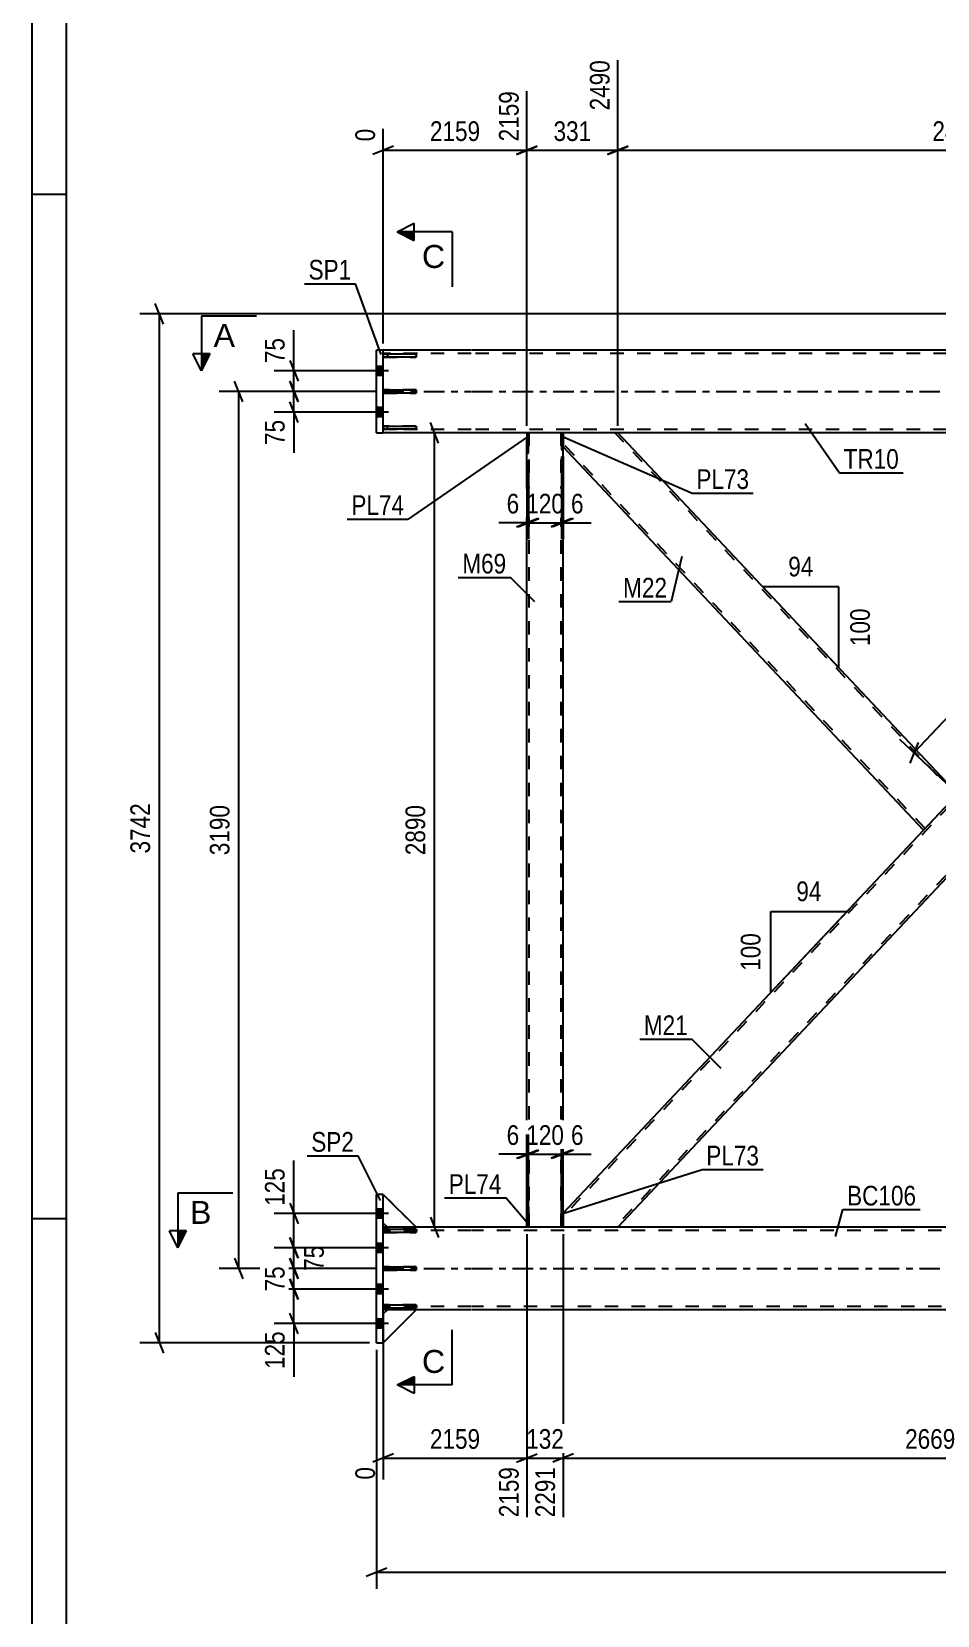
# Model space of a CAD drawing. Header units: millimetres. Extents: x -51 to 790, y -418 to 176.
# Drawn here: x -51.1 to 80.6, y -178 to 52.4 of the extents above; entities that cross this region are included whole.
import ezdxf

# ---------------------------------------------------------------- set-up
doc = ezdxf.new("R2010")
doc.units = ezdxf.units.MM
doc.linetypes.add('DXK_LINE_DOT2', pattern=[3.9198, 1.9599, -1.9599])
doc.linetypes.add('DXK_LINE_DOT3', pattern=[5.9187, 2.979, -0.9799, 0.9799, -0.9799])
doc.styles.add('Arial', font='ARIAL.TTF', dxfattribs={"height": 0.2})
doc.styles.add('Arial Narrow', font='ARIALN.TTF', dxfattribs={"height": 0.2})

# ---------------------------------------------------------------- blocks, each defined once
blk = doc.blocks.new('Unknown-389637219-15102')
at = {"color": 5, "linetype": 'Continuous'}
for p, q in [((-51.14, 175.66), (-51.14, -418.34)), ((-46.14, 170.66), (-46.14, -413.34)), ((-46.14, 28.66), (-51.14, 28.66)), ((-46.14, -120.34), (-51.14, -120.34))]:
    blk.add_line(p, q, dxfattribs=at)
blk = doc.blocks.new('Part-389637219-1456 - 1176')
at = {"color": 2, "linetype": 'Continuous'}
for p, q in [((21.14, -118.62), (20.9, -118.62)), ((20.9, -118.62), (20.9, -121.6)), ((21.14, -118.62), (21.14, -121.6)), ((21.14, -121.6), (20.9, -121.6))]:
    blk.add_line(p, q, dxfattribs=at)
blk = doc.blocks.new('Part-389637219-1452 - 1176')
at = {"color": 7, "linetype": 'DXK_LINE_DOT2'}
for p, q in [((4.8, 5.5), (0, 5.5)), ((0, 5.5), (0, 5.02)), ((0, 5.02), (4.8, 5.02)), ((0.6, 5.5), (0.6, 5.02)), ((4.8, 5.02), (4.8, 5.5))]:
    blk.add_line(p, q, dxfattribs=at)
blk = doc.blocks.new('Part-389637219-1453 - 1176')
at = {"color": 7, "linetype": 'DXK_LINE_DOT2'}
for p, q in [((4.8, -5.02), (0, -5.02)), ((0, -5.02), (0, -5.5)), ((0, -5.5), (4.8, -5.5)), ((0.6, -5.5), (0.6, -5.02)), ((4.8, -5.5), (4.8, -5.02))]:
    blk.add_line(p, q, dxfattribs=at)
blk = doc.blocks.new('Part-389637219-1454 - 1176')
at = {"color": 2, "linetype": 'Continuous'}
for p, q in [((26.18, -119.14), (25.94, -119.14)), ((25.94, -119.14), (25.94, -121.6)), ((26.18, -119.14), (26.18, -121.6)), ((26.18, -121.6), (25.94, -121.6))]:
    blk.add_line(p, q, dxfattribs=at)
blk = doc.blocks.new('Part-389637219-1455 - 1176')
at = {"color": 7, "linetype": 'DXK_LINE_DOT2'}
for p, q in [((25.94, -121.6), (25.94, -119.14)), ((26.18, -119.14), (25.94, -119.14)), ((26.18, -121.6), (26.18, -119.14)), ((26.18, -121.6), (25.94, -121.6))]:
    blk.add_line(p, q, dxfattribs=at)
blk = doc.blocks.new('Part-389637219-1458 - 1176')
at = {"color": 2, "linetype": 'Continuous'}
for p, q in [((26.18, -6), (25.94, -6)), ((25.94, -6), (25.94, -8.46)), ((26.18, -8.46), (26.18, -6)), ((25.94, -8.46), (26.18, -8.46))]:
    blk.add_line(p, q, dxfattribs=at)
blk = doc.blocks.new('Part-389637219-1397 - 1176')
at = {"color": 2, "linetype": 'Continuous'}
for p, q in [((34.1, -6), (26.18, -6)), ((83.54, -58.55), (34.12, -6)), ((78.6, -63.8), (26.18, -8.06)), ((83.1, -59.01), (78.6, -63.8)), ((83.41, -58.68), (83.1, -59.01)), ((83.54, -58.55), (83.41, -58.68))]:
    blk.add_line(p, q, dxfattribs=at)
at = {"color": 7, "linetype": 'DXK_LINE_DOT2'}
for p, q in [((26.18, -8.06), (26.18, -6)), ((83.32, -58.78), (33.69, -6)), ((34.12, -6), (34.1, -6)), ((34.12, -6), (34.1, -6)), ((78.82, -63.57), (26.18, -7.59)), ((83.27, -58.83), (83.1, -59.01)), ((83.41, -58.68), (83.32, -58.78)), ((78.82, -63.57), (78.83, -63.55))]:
    blk.add_line(p, q, dxfattribs=at)
blk = doc.blocks.new('Part-389637219-1398 - 1176')
at = {"color": 7, "linetype": 'DXK_LINE_DOT2'}
for p, q in [((133.39, -6), (26.18, -120.01)), ((132.96, -6), (132.98, -6)), ((132.98, -6), (132.96, -6)), ((140.9, -6), (140.9, -8.06)), ((140.9, -7.59), (33.69, -121.6)), ((83.54, -58.55), (78.6, -63.8)), ((88.48, -63.8), (83.54, -69.05)), ((26.18, -121.6), (26.18, -119.54)), ((34.12, -121.6), (34.1, -121.6)), ((34.12, -121.6), (34.1, -121.6))]:
    blk.add_line(p, q, dxfattribs=at)
at = {"color": 2, "linetype": 'Continuous'}
for p, q in [((132.96, -6), (83.54, -58.55)), ((140.9, -6), (132.98, -6)), ((140.9, -8.06), (88.48, -63.8)), ((26.18, -119.54), (78.6, -63.8)), ((83.54, -69.05), (34.12, -121.6)), ((33.25, -121.6), (26.18, -121.6)), ((34.1, -121.6), (33.25, -121.6))]:
    blk.add_line(p, q, dxfattribs=at)
blk = doc.blocks.new('Part-389637219-1399 - 1176')
at = {"color": 7, "linetype": 'DXK_LINE_DOT2'}
for p, q in [((26.18, -6), (20.9, -6)), ((20.9, -8.98), (20.9, -6)), ((21.22, -121.6), (21.22, -6)), ((25.86, -121.6), (25.86, -6)), ((26.18, -8.46), (26.18, -6)), ((20.9, -121.6), (20.9, -118.62)), ((26.18, -121.6), (26.18, -119.14)), ((26.18, -121.6), (20.9, -121.6))]:
    blk.add_line(p, q, dxfattribs=at)
at = {"color": 2, "linetype": 'Continuous'}
for p, q in [((20.9, -118.62), (20.9, -8.98)), ((26.18, -119.14), (26.18, -8.46))]:
    blk.add_line(p, q, dxfattribs=at)
blk = doc.blocks.new('Part-389637219-1413 - 1176')
at = {"color": 2, "linetype": 'Continuous'}
for p, q in [((-1, -138.4), (-1, -116.8)), ((0, -116.8), (-1, -116.8)), ((0, -138.4), (0, -116.8)), ((-1, -138.4), (0, -138.4))]:
    blk.add_line(p, q, dxfattribs=at)
blk = doc.blocks.new('Part-389637219-1414 - 1176')
at = {"color": 2, "linetype": 'Continuous'}
for p, q in [((-1, -6), (-1, 6)), ((0, 6), (-1, 6)), ((0, -6), (0, 6)), ((-1, -6), (0, -6))]:
    blk.add_line(p, q, dxfattribs=at)
blk = doc.blocks.new('Part-389637219-1415 - 1176')
at = {"color": 7, "linetype": 'DXK_LINE_DOT2'}
for p, q in [((0.6, -133.6), (0, -134.2)), ((0, -138.4), (4.8, -133.6)), ((4.8, -133.6), (0.6, -133.6)), ((0, -134.2), (0, -138.4))]:
    blk.add_line(p, q, dxfattribs=at)
blk = doc.blocks.new('Part-389637219-1416 - 1176')
at = {"color": 2, "linetype": 'Continuous'}
for p, q in [((0, -134.2), (0.6, -133.6)), ((0, -138.4), (4.8, -133.6)), ((4.8, -133.6), (0.6, -133.6))]:
    blk.add_line(p, q, dxfattribs=at)
at = {"color": 7, "linetype": 'DXK_LINE_DOT2'}
blk.add_line((0, -138.4), (0, -134.2), dxfattribs=at)
blk = doc.blocks.new('Part-389637219-1417 - 1176')
at = {"color": 7, "linetype": 'DXK_LINE_DOT2'}
for p, q in [((0, -121), (0, -116.8)), ((0, -116.8), (4.8, -121.6)), ((0.6, -121.6), (0, -121)), ((4.8, -121.6), (0.6, -121.6))]:
    blk.add_line(p, q, dxfattribs=at)
blk = doc.blocks.new('Part-389637219-1418 - 1176')
at = {"color": 2, "linetype": 'Continuous'}
for p, q in [((0, -116.8), (4.8, -121.6)), ((0.6, -121.6), (0, -121)), ((4.8, -121.6), (0.6, -121.6))]:
    blk.add_line(p, q, dxfattribs=at)
at = {"color": 7, "linetype": 'DXK_LINE_DOT2'}
blk.add_line((0, -121), (0, -116.8), dxfattribs=at)
blk = doc.blocks.new('Part-389637219-1419 - 1176')
at = {"color": 2, "linetype": 'Continuous'}
for p, q in [((0, -127.84), (0, -127.36)), ((0, -127.36), (4.8, -127.36)), ((4.8, -127.84), (0, -127.84)), ((4.8, -127.36), (4.8, -127.84))]:
    blk.add_line(p, q, dxfattribs=at)
at = {"color": 7, "linetype": 'DXK_LINE_DOT2'}
blk.add_line((0.6, -127.84), (0.6, -127.36), dxfattribs=at)
blk = doc.blocks.new('Part-389637219-1420 - 1176')
at = {"color": 2, "linetype": 'Continuous'}
for p, q in [((0, -122.34), (0, -121.86)), ((0, -121.86), (4.8, -121.86)), ((4.8, -121.86), (4.8, -122.34)), ((4.8, -122.34), (0, -122.34))]:
    blk.add_line(p, q, dxfattribs=at)
at = {"color": 7, "linetype": 'DXK_LINE_DOT2'}
blk.add_line((0.6, -122.34), (0.6, -121.86), dxfattribs=at)
blk = doc.blocks.new('Part-389637219-1421 - 1176')
at = {"color": 2, "linetype": 'Continuous'}
for p, q in [((0, -133.34), (0, -132.86)), ((0, -132.86), (4.8, -132.86)), ((4.8, -133.34), (0, -133.34)), ((4.8, -132.86), (4.8, -133.34))]:
    blk.add_line(p, q, dxfattribs=at)
at = {"color": 7, "linetype": 'DXK_LINE_DOT2'}
blk.add_line((0.6, -133.34), (0.6, -132.86), dxfattribs=at)
blk = doc.blocks.new('Part-389637219-1422 - 1176')
at = {"color": 7, "linetype": 'DXK_LINE_DOT2'}
for p, q in [((4.8, -127.36), (0, -127.36)), ((0, -127.36), (0, -127.84)), ((0, -127.84), (4.8, -127.84)), ((0.6, -127.84), (0.6, -127.36)), ((4.8, -127.84), (4.8, -127.36))]:
    blk.add_line(p, q, dxfattribs=at)
blk = doc.blocks.new('Part-389637219-1423 - 1176')
at = {"color": 7, "linetype": 'DXK_LINE_DOT2'}
for p, q in [((4.8, -121.86), (0, -121.86)), ((0, -121.86), (0, -122.34)), ((0.6, -122.34), (0.6, -121.86)), ((4.8, -122.34), (4.8, -121.86)), ((0, -122.34), (4.8, -122.34))]:
    blk.add_line(p, q, dxfattribs=at)
blk = doc.blocks.new('Part-389637219-1424 - 1176')
at = {"color": 7, "linetype": 'DXK_LINE_DOT2'}
for p, q in [((4.8, -132.86), (0, -132.86)), ((0, -132.86), (0, -133.34)), ((0, -133.34), (4.8, -133.34)), ((0.6, -133.34), (0.6, -132.86)), ((4.8, -133.34), (4.8, -132.86))]:
    blk.add_line(p, q, dxfattribs=at)
blk = doc.blocks.new('Bolt-389637219-1559 - 1176')
at = {"linetype": 'Continuous'}
for points in [[(-1, 3.66), (-1, 2.34), (0, 2.34), (0, 3.66)], [(-1, 3.66), (-1, 2.34), (0, 2.34), (0, 3.66)], [(-1, -2.34), (-1, -3.66), (0, -3.66), (0, -2.34)], [(-1, -2.34), (-1, -3.66), (0, -3.66), (0, -2.34)]]:
    blk.add_hatch(color=1, dxfattribs=at).paths.add_polyline_path(points)
at = {"color": 1, "linetype": 'Continuous'}
for p, q in [((0.76, 3), (-4, 3)), ((0.76, 3), (-4, 3)), ((0, 3.66), (-1, 3.66)), ((0, 3.66), (-1, 3.66)), ((0, 2.34), (-1, 2.34)), ((0, 2.34), (-1, 2.34)), ((0.76, -3), (-4, -3)), ((0.76, -3), (-4, -3)), ((0, -2.34), (-1, -2.34)), ((0, -2.34), (-1, -2.34)), ((0, -3.66), (-1, -3.66)), ((0, -3.66), (-1, -3.66))]:
    blk.add_line(p, q, dxfattribs=at)
blk = doc.blocks.new('Part-389637219-1448 - 1176')
at = {"color": 2, "linetype": 'Continuous'}
for p, q in [((0, 0.24), (4.8, 0.24)), ((0, 0.24), (0, -0.24)), ((4.8, 0.24), (4.8, -0.24)), ((4.8, -0.24), (0, -0.24))]:
    blk.add_line(p, q, dxfattribs=at)
at = {"color": 7, "linetype": 'DXK_LINE_DOT2'}
blk.add_line((0.6, -0.24), (0.6, 0.24), dxfattribs=at)
blk = doc.blocks.new('Part-389637219-1449 - 1176')
at = {"color": 2, "linetype": 'Continuous'}
for p, q in [((0, 5.5), (4.8, 5.5)), ((0, 5.5), (0, 5.02)), ((4.8, 5.02), (0, 5.02)), ((4.8, 5.5), (4.8, 5.02))]:
    blk.add_line(p, q, dxfattribs=at)
at = {"color": 7, "linetype": 'DXK_LINE_DOT2'}
blk.add_line((0.6, 5.02), (0.6, 5.5), dxfattribs=at)
blk = doc.blocks.new('Part-389637219-1450 - 1176')
at = {"color": 2, "linetype": 'Continuous'}
for p, q in [((0, -5.5), (0, -5.02)), ((0, -5.02), (4.8, -5.02)), ((4.8, -5.5), (0, -5.5)), ((4.8, -5.02), (4.8, -5.5))]:
    blk.add_line(p, q, dxfattribs=at)
at = {"color": 7, "linetype": 'DXK_LINE_DOT2'}
blk.add_line((0.6, -5.5), (0.6, -5.02), dxfattribs=at)
blk = doc.blocks.new('Part-389637219-1451 - 1176')
at = {"color": 7, "linetype": 'DXK_LINE_DOT2'}
for p, q in [((4.8, 0.24), (0, 0.24)), ((0, 0.24), (0, -0.24)), ((0.6, -0.24), (0.6, 0.24)), ((4.8, -0.24), (4.8, 0.24)), ((0, -0.24), (4.8, -0.24))]:
    blk.add_line(p, q, dxfattribs=at)
blk = doc.blocks.new('Part-389637219-1457 - 1176')
at = {"color": 7, "linetype": 'DXK_LINE_DOT2'}
for p, q in [((20.9, -121.6), (20.9, -118.62)), ((21.14, -118.62), (20.9, -118.62)), ((21.14, -121.6), (21.14, -118.62)), ((21.14, -121.6), (20.9, -121.6))]:
    blk.add_line(p, q, dxfattribs=at)
blk = doc.blocks.new('Part-389637219-1459 - 1176')
at = {"color": 7, "linetype": 'DXK_LINE_DOT2'}
for p, q in [((25.94, -6), (26.18, -6)), ((25.94, -6), (25.94, -8.46)), ((26.18, -6), (26.18, -8.46)), ((25.94, -8.46), (26.18, -8.46))]:
    blk.add_line(p, q, dxfattribs=at)
blk = doc.blocks.new('Part-389637219-1460 - 1176')
at = {"color": 2, "linetype": 'Continuous'}
for p, q in [((21.14, -6), (20.9, -6)), ((20.9, -6), (20.9, -8.98)), ((21.14, -8.98), (21.14, -6)), ((20.9, -8.98), (21.14, -8.98))]:
    blk.add_line(p, q, dxfattribs=at)
blk = doc.blocks.new('Part-389637219-1461 - 1176')
at = {"color": 7, "linetype": 'DXK_LINE_DOT2'}
for p, q in [((20.9, -6), (21.14, -6)), ((20.9, -6), (20.9, -8.98)), ((21.14, -6), (21.14, -8.98)), ((20.9, -8.98), (21.14, -8.98))]:
    blk.add_line(p, q, dxfattribs=at)
blk = doc.blocks.new('Part-389637219-1466 - 1176')
at = {"color": 2, "linetype": 'Continuous'}
for p, q in [((0.6, -121.6), (0, -121.6)), ((12.8, -121.6), (4.8, -121.6)), ((20.9, -121.6), (12.9, -121.6)), ((25.94, -121.6), (21.14, -121.6)), ((132.98, -121.6), (34.1, -121.6)), ((0.6, -133.6), (0, -133.6)), ((12.8, -133.6), (4.8, -133.6)), ((597.74, -133.6), (12.9, -133.6))]:
    blk.add_line(p, q, dxfattribs=at)
at = {"color": 7, "linetype": 'DXK_LINE_DOT2'}
for p, q in [((0, -133.6), (0, -121.6)), ((12.8, -122.08), (0, -122.08)), ((4.8, -121.6), (0.6, -121.6)), ((602.54, -122.08), (12.9, -122.08)), ((21.14, -121.6), (20.9, -121.6)), ((34.1, -121.6), (25.94, -121.6)), ((12.8, -133.12), (0, -133.12)), ((4.8, -133.6), (0.6, -133.6)), ((602.54, -133.12), (12.9, -133.12))]:
    blk.add_line(p, q, dxfattribs=at)
at = {"color": 7, "linetype": 'DXK_LINE_DOT3'}
for p, q in [((0, -127.6), (12.8, -127.6)), ((12.9, -127.6), (602.54, -127.6))]:
    blk.add_line(p, q, dxfattribs=at)
blk = doc.blocks.new('Part-389637219-1467 - 1176')
at = {"color": 2, "linetype": 'Continuous'}
for p, q in [((12.8, 6), (0, 6)), ((141.54, 6), (12.9, 6)), ((12.8, -6), (0, -6)), ((20.9, -6), (12.9, -6)), ((25.94, -6), (21.14, -6)), ((132.98, -6), (34.1, -6))]:
    blk.add_line(p, q, dxfattribs=at)
at = {"color": 7, "linetype": 'DXK_LINE_DOT2'}
for p, q in [((0, -6), (0, 6)), ((12.8, 5.52), (0, 5.52)), ((642.54, 5.52), (12.9, 5.52)), ((12.8, -5.52), (0, -5.52)), ((642.54, -5.52), (12.9, -5.52)), ((21.14, -6), (20.9, -6)), ((34.1, -6), (25.94, -6))]:
    blk.add_line(p, q, dxfattribs=at)
at = {"color": 7, "linetype": 'DXK_LINE_DOT3'}
for p, q in [((0, 0), (12.8, 0)), ((12.9, 0), (642.54, 0))]:
    blk.add_line(p, q, dxfattribs=at)
blk = doc.blocks.new('Bolt-389637219-1558 - 1176')
at = {"linetype": 'Continuous'}
for points in [[(-1, -118.94), (-1, -120.26), (0, -120.26), (0, -118.94)], [(-1, -118.94), (-1, -120.26), (0, -120.26), (0, -118.94)], [(-1, -118.94), (-1, -120.26), (0, -120.26), (0, -118.94)], [(-1, -123.94), (-1, -125.26), (0, -125.26), (0, -123.94)], [(-1, -123.94), (-1, -125.26), (0, -125.26), (0, -123.94)], [(-1, -129.94), (-1, -131.26), (0, -131.26), (0, -129.94)], [(-1, -129.94), (-1, -131.26), (0, -131.26), (0, -129.94)], [(-1, -134.94), (-1, -136.26), (0, -136.26), (0, -134.94)], [(-1, -134.94), (-1, -136.26), (0, -136.26), (0, -134.94)], [(-1, -134.94), (-1, -136.26), (0, -136.26), (0, -134.94)]]:
    blk.add_hatch(color=1, dxfattribs=at).paths.add_polyline_path(points)
at = {"color": 1, "linetype": 'Continuous'}
for p, q in [((0.76, -119.6), (-4, -119.6)), ((0.76, -119.6), (-4, -119.6)), ((0.76, -119.6), (-4, -119.6)), ((0, -118.94), (-1, -118.94)), ((0, -118.94), (-1, -118.94)), ((0, -118.94), (-1, -118.94)), ((0, -120.26), (-1, -120.26)), ((0, -120.26), (-1, -120.26)), ((0, -120.26), (-1, -120.26)), ((0, -123.94), (-1, -123.94)), ((0, -123.94), (-1, -123.94)), ((0.76, -124.6), (-4, -124.6)), ((0.76, -124.6), (-4, -124.6)), ((0, -125.26), (-1, -125.26)), ((0, -125.26), (-1, -125.26)), ((0.76, -130.6), (-4, -130.6)), ((0.76, -130.6), (-4, -130.6)), ((0, -129.94), (-1, -129.94)), ((0, -129.94), (-1, -129.94)), ((0, -131.26), (-1, -131.26)), ((0, -131.26), (-1, -131.26)), ((0.76, -135.6), (-4, -135.6)), ((0.76, -135.6), (-4, -135.6)), ((0.76, -135.6), (-4, -135.6)), ((0, -134.94), (-1, -134.94)), ((0, -134.94), (-1, -134.94)), ((0, -134.94), (-1, -134.94)), ((0, -136.26), (-1, -136.26)), ((0, -136.26), (-1, -136.26)), ((0, -136.26), (-1, -136.26))]:
    blk.add_line(p, q, dxfattribs=at)
blk = doc.blocks.new('AngleDimension-389637219-21823 - 1176')
at = {"color": 7, "linetype": 'Continuous'}
for p, q in [((54.01, -27.15), (55.19, -28.4)), ((66.29, -28.4), (55.19, -28.4)), ((66.29, -40.2), (55.19, -28.4)), ((66.29, -40.2), (66.29, -28.4))]:
    blk.add_line(p, q, dxfattribs=at)
at = {"color": 0}
for points in [[(63.16, -27.5), (63.16, -23.3), (58.31, -23.3), (58.31, -27.5)], [(71.39, -30.96), (67.19, -30.96), (67.19, -37.64), (71.39, -37.64)]]:
    blk.add_wipeout(points, dxfattribs=at)
at = {"color": 3, "style": 'Arial Narrow'}
blk.add_text('94', height=2.863, dxfattribs=at).set_placement((58.91, -26.9))
blk.add_text('100', height=2.863, rotation=90.0002, dxfattribs=at).set_placement((70.79, -37.04))
blk = doc.blocks.new('StraightDimension-389637219-38657 - 1176')
at = {"color": 7, "linetype": 'Continuous'}
for p, q in [((-13.6, -123.1), (-12.4, -126.1)), ((-3.7, -124.6), (-15.4, -124.6)), ((-12.4, -129.1), (-13.6, -126.1)), ((-13, -127.6), (-13, -124.6)), ((-1, -127.6), (-15.4, -127.6))]:
    blk.add_line(p, q, dxfattribs=at)
at = {"color": 0}
blk.add_wipeout([(-8.05, -123.67), (-12.25, -123.67), (-12.25, -128.53), (-8.05, -128.53)], dxfattribs=at)
at = {"color": 3, "style": 'Arial Narrow'}
blk.add_text('75', height=2.863, rotation=90.0002, dxfattribs=at).set_placement((-8.65, -127.93))
blk = doc.blocks.new('StraightDimension-389637219-38619 - 1176')
at = {"color": 7, "linetype": 'Continuous'}
for p, q in [((-1, 0), (-15.85, 0)), ((-13.6, 1.5), (-12.4, -1.5)), ((-13, -3), (-13, 0)), ((-12.4, -4.5), (-13.6, -1.5)), ((-4, -3), (-15.85, -3))]:
    blk.add_line(p, q, dxfattribs=at)
at = {"color": 0}
blk.add_wipeout([(-13.75, -3.53), (-17.95, -3.53), (-17.95, -8.38), (-13.75, -8.38)], dxfattribs=at)
at = {"color": 7, "linetype": 'Continuous'}
blk.add_line((-13, -3), (-13, -8.91), dxfattribs=at)
blk.add_line((-13, -3), (-13, -8.91), dxfattribs=at)
at = {"color": 3, "style": 'Arial Narrow'}
blk.add_text('75', height=2.863, rotation=90.0002, dxfattribs=at).set_placement((-14.35, -7.78))
blk = doc.blocks.new('StraightDimension-389637219-22112 - 1176')
at = {"color": 7, "linetype": 'Continuous'}
for p, q in [((21.14, -9.98), (21.14, -21.49)), ((25.94, -9.46), (25.94, -21.49)), ((19.64, -19.69), (22.64, -18.49)), ((21.14, -19.09), (25.94, -19.09)), ((27.44, -18.49), (24.44, -19.69))]:
    blk.add_line(p, q, dxfattribs=at)
at = {"color": 0}
blk.add_wipeout([(26.88, -18.34), (26.88, -14.14), (20.2, -14.14), (20.2, -18.34)], dxfattribs=at)
at = {"color": 3, "style": 'Arial Narrow'}
blk.add_text('120', height=2.863, dxfattribs=at).set_placement((20.8, -17.74))
blk = doc.blocks.new('StraightDimension-389637219-38659 - 1176')
at = {"color": 7, "linetype": 'Continuous'}
for p, q in [((-2.62, -130.6), (-15.85, -130.6)), ((-13.6, -129.1), (-12.4, -132.1)), ((-13, -135.6), (-13, -130.6)), ((-3.27, -135.6), (-15.85, -135.6)), ((-12.4, -137.1), (-13.6, -134.1))]:
    blk.add_line(p, q, dxfattribs=at)
at = {"color": 0}
blk.add_wipeout([(-13.75, -136.13), (-17.95, -136.13), (-17.95, -142.81), (-13.75, -142.81)], dxfattribs=at)
at = {"color": 7, "linetype": 'Continuous'}
blk.add_line((-13, -135.6), (-13, -143.33), dxfattribs=at)
blk.add_line((-13, -135.6), (-13, -143.33), dxfattribs=at)
at = {"color": 3, "style": 'Arial Narrow'}
blk.add_text('125', height=2.863, rotation=90.0002, dxfattribs=at).set_placement((-14.35, -142.21))
blk = doc.blocks.new('StraightDimension-389637219-21135 - 1176')
at = {"color": 7, "linetype": 'Continuous'}
for p, q in [((26.18, -122.6), (26.18, -163.78)), ((132.96, -122.6), (132.96, -163.78)), ((27.68, -154.57), (24.68, -155.77)), ((26.18, -155.17), (132.96, -155.17)), ((131.46, -155.77), (134.46, -154.57))]:
    blk.add_line(p, q, dxfattribs=at)
at = {"color": 0}
blk.add_wipeout([(83.82, -154.42), (83.82, -150.22), (75.31, -150.22), (75.31, -154.42)], dxfattribs=at)
at = {"color": 0, "linetype": 'Continuous'}
blk.add_wipeout([(132.36, -155.87), (128.16, -155.87), (128.16, -164.38), (132.36, -164.38)], dxfattribs=at)
at = {"color": 3, "style": 'Arial Narrow'}
blk.add_text('2669', height=2.863, dxfattribs=at).set_placement((75.91, -153.82))
at = {"color": 3, "linetype": 'Continuous', "style": 'Arial Narrow'}
blk.add_text('4960', height=2.863, rotation=90.0002, dxfattribs=at).set_placement((131.76, -163.78))
blk = doc.blocks.new('StraightDimension-389637219-21136 - 1176')
at = {"color": 7, "linetype": 'Continuous'}
for p, q in [((20.9, -122.6), (20.9, -163.78)), ((26.18, -122.6), (26.18, -163.78)), ((19.4, -155.77), (22.4, -154.57)), ((20.9, -155.17), (26.18, -155.17)), ((27.68, -154.57), (24.68, -155.77))]:
    blk.add_line(p, q, dxfattribs=at)
at = {"color": 0}
blk.add_wipeout([(26.88, -154.42), (26.88, -150.22), (20.2, -150.22), (20.2, -154.42)], dxfattribs=at)
at = {"color": 0, "linetype": 'Continuous'}
blk.add_wipeout([(25.58, -155.87), (21.38, -155.87), (21.38, -164.38), (25.58, -164.38)], dxfattribs=at)
at = {"color": 3, "style": 'Arial Narrow'}
blk.add_text('132', height=2.863, dxfattribs=at).set_placement((20.8, -153.82))
at = {"color": 3, "linetype": 'Continuous', "style": 'Arial Narrow'}
blk.add_text('2291', height=2.863, rotation=90.0002, dxfattribs=at).set_placement((24.98, -163.78))
blk = doc.blocks.new('StraightDimension-389637219-21137 - 1176')
at = {"color": 7, "linetype": 'Continuous'}
for p, q in [((20.9, -122.6), (20.9, -163.78)), ((0, -134.6), (0, -158.3)), ((1.5, -154.57), (-1.5, -155.77)), ((0, -155.17), (20.9, -155.17)), ((19.4, -155.77), (22.4, -154.57))]:
    blk.add_line(p, q, dxfattribs=at)
at = {"color": 0}
blk.add_wipeout([(14.71, -154.42), (14.71, -150.22), (6.19, -150.22), (6.19, -154.42)], dxfattribs=at)
at = {"color": 0, "linetype": 'Continuous'}
for points in [[(-0.6, -155.87), (-4.8, -155.87), (-4.8, -158.9), (-0.6, -158.9)], [(20.3, -155.87), (16.1, -155.87), (16.1, -164.38), (20.3, -164.38)]]:
    blk.add_wipeout(points, dxfattribs=at)
at = {"color": 3, "style": 'Arial Narrow'}
blk.add_text('2159', height=2.863, dxfattribs=at).set_placement((6.79, -153.82))
at = {"color": 3, "linetype": 'Continuous', "style": 'Arial Narrow'}
for s, height, p in [('0', 2.86, (-1.2, -158.3)), ('2159', 2.863, (19.7, -163.78))]:
    blk.add_text(s, height=height, rotation=90.0002, dxfattribs=at).set_placement(p)
blk = doc.blocks.new('StraightDimension-389637219-21543 - 1176')
at = {"color": 7, "linetype": 'Continuous'}
for p, q in [((-1, 0), (-23.87, 0)), ((-20.42, -1.5), (-21.62, 1.5)), ((-21.02, -127.6), (-21.02, 0)), ((-21.62, -126.1), (-20.42, -129.1)), ((-1, -127.6), (-23.87, -127.6))]:
    blk.add_line(p, q, dxfattribs=at)
at = {"color": 0}
blk.add_wipeout([(-21.77, -59.54), (-25.97, -59.54), (-25.97, -68.06), (-21.77, -68.06)], dxfattribs=at)
at = {"color": 3, "style": 'Arial Narrow'}
blk.add_text('3190', height=2.863, rotation=90.0002, dxfattribs=at).set_placement((-22.37, -67.46))
blk = doc.blocks.new('AngleDimension-389637219-21931 - 1176')
at = {"color": 7, "linetype": 'Continuous'}
for p, q in [((69.47, -73.5), (67.47, -75.64)), ((56.37, -75.64), (67.47, -75.64)), ((56.37, -87.44), (67.47, -75.64)), ((56.37, -87.44), (56.37, -75.64))]:
    blk.add_line(p, q, dxfattribs=at)
at = {"color": 0}
for points in [[(64.35, -74.74), (64.35, -70.54), (59.49, -70.54), (59.49, -74.74)], [(55.47, -78.2), (51.27, -78.2), (51.27, -84.88), (55.47, -84.88)]]:
    blk.add_wipeout(points, dxfattribs=at)
at = {"color": 3, "style": 'Arial Narrow'}
blk.add_text('94', height=2.863, dxfattribs=at).set_placement((60.09, -74.14))
blk.add_text('100', height=2.863, rotation=90.0002, dxfattribs=at).set_placement((54.87, -84.28))
blk = doc.blocks.new('StraightDimension-389637219-22063 - 1176')
at = {"color": 7, "linetype": 'Continuous'}
for p, q in [((8.05, -7.5), (6.85, -4.5)), ((19.9, -6), (4.6, -6)), ((7.45, -121.6), (7.45, -6)), ((19.9, -121.6), (4.6, -121.6)), ((6.85, -120.1), (8.05, -123.1))]:
    blk.add_line(p, q, dxfattribs=at)
at = {"color": 0}
blk.add_wipeout([(6.7, -59.54), (2.5, -59.54), (2.5, -68.06), (6.7, -68.06)], dxfattribs=at)
at = {"color": 3, "style": 'Arial Narrow'}
blk.add_text('2890', height=2.863, rotation=90.0002, dxfattribs=at).set_placement((6.1, -67.46))
blk = doc.blocks.new('StraightDimension-389637219-22073 - 1176')
at = {"color": 7, "linetype": 'Continuous'}
for p, q in [((25.94, -120.6), (25.94, -108.11)), ((26.18, -120.6), (26.18, -108.11)), ((24.44, -111.56), (27.44, -110.36)), ((27.68, -110.36), (24.68, -111.56)), ((25.94, -110.96), (26.18, -110.96))]:
    blk.add_line(p, q, dxfattribs=at)
at = {"color": 0}
blk.add_wipeout([(29.73, -110.21), (29.73, -106.01), (26.71, -106.01), (26.71, -110.21)], dxfattribs=at)
at = {"color": 7, "linetype": 'Continuous'}
blk.add_line((26.18, -110.96), (30.26, -110.96), dxfattribs=at)
blk.add_line((26.18, -110.96), (30.26, -110.96), dxfattribs=at)
at = {"color": 3, "style": 'Arial Narrow'}
blk.add_text('6', height=2.86, dxfattribs=at).set_placement((27.31, -109.61))
blk = doc.blocks.new('StraightDimension-389637219-22074 - 1176')
at = {"color": 7, "linetype": 'Continuous'}
for p, q in [((21.14, -120.6), (21.14, -108.11)), ((25.94, -120.6), (25.94, -108.11)), ((19.64, -111.56), (22.64, -110.36)), ((27.44, -110.36), (24.44, -111.56)), ((21.14, -110.96), (25.94, -110.96))]:
    blk.add_line(p, q, dxfattribs=at)
at = {"color": 0}
blk.add_wipeout([(26.88, -110.21), (26.88, -106.01), (20.2, -106.01), (20.2, -110.21)], dxfattribs=at)
at = {"color": 3, "style": 'Arial Narrow'}
blk.add_text('120', height=2.863, dxfattribs=at).set_placement((20.8, -109.61))
blk = doc.blocks.new('StraightDimension-389637219-22075 - 1176')
at = {"color": 7, "linetype": 'Continuous'}
for p, q in [((20.9, -120.6), (20.9, -108.11)), ((21.14, -120.6), (21.14, -108.11)), ((19.4, -111.56), (22.4, -110.36)), ((22.64, -110.36), (19.64, -111.56)), ((20.9, -110.96), (21.14, -110.96))]:
    blk.add_line(p, q, dxfattribs=at)
at = {"color": 0}
blk.add_wipeout([(20.38, -110.21), (20.38, -106.01), (17.35, -106.01), (17.35, -110.21)], dxfattribs=at)
at = {"color": 7, "linetype": 'Continuous'}
blk.add_line((20.9, -110.96), (16.82, -110.96), dxfattribs=at)
blk.add_line((20.9, -110.96), (16.82, -110.96), dxfattribs=at)
at = {"color": 3, "style": 'Arial Narrow'}
blk.add_text('6', height=2.86, dxfattribs=at).set_placement((17.95, -109.61))
blk = doc.blocks.new('StraightDimension-389637219-22111 - 1176')
at = {"color": 7, "linetype": 'Continuous'}
for p, q in [((25.94, -9.46), (25.94, -21.49)), ((26.18, -9.46), (26.18, -21.49)), ((24.44, -19.69), (27.44, -18.49)), ((27.68, -18.49), (24.68, -19.69)), ((25.94, -19.09), (26.18, -19.09))]:
    blk.add_line(p, q, dxfattribs=at)
at = {"color": 0}
blk.add_wipeout([(29.73, -18.34), (29.73, -14.14), (26.71, -14.14), (26.71, -18.34)], dxfattribs=at)
at = {"color": 7, "linetype": 'Continuous'}
blk.add_line((26.18, -19.09), (30.26, -19.09), dxfattribs=at)
blk.add_line((26.18, -19.09), (30.26, -19.09), dxfattribs=at)
at = {"color": 3, "style": 'Arial Narrow'}
blk.add_text('6', height=2.86, dxfattribs=at).set_placement((27.31, -17.74))
blk = doc.blocks.new('StraightDimension-389637219-22113 - 1176')
at = {"color": 7, "linetype": 'Continuous'}
for p, q in [((20.9, -9.98), (20.9, -21.49)), ((21.14, -9.98), (21.14, -21.49)), ((19.4, -19.69), (22.4, -18.49)), ((22.64, -18.49), (19.64, -19.69)), ((20.9, -19.09), (21.14, -19.09))]:
    blk.add_line(p, q, dxfattribs=at)
at = {"color": 0}
blk.add_wipeout([(20.38, -18.34), (20.38, -14.14), (17.35, -14.14), (17.35, -18.34)], dxfattribs=at)
at = {"color": 7, "linetype": 'Continuous'}
blk.add_line((20.9, -19.09), (16.82, -19.09), dxfattribs=at)
blk.add_line((20.9, -19.09), (16.82, -19.09), dxfattribs=at)
at = {"color": 3, "style": 'Arial Narrow'}
blk.add_text('6', height=2.86, dxfattribs=at).set_placement((17.95, -17.74))
blk = doc.blocks.new('StraightDimension-389637219-22210 - 1176')
at = {"color": 7, "linetype": 'Continuous'}
for p, q in [((132.23, -5.31), (124.54, 1.91)), ((126.03, -1.54), (127.21, 1.46)), ((77.2, -52.59), (126.62, -0.04)), ((82.81, -57.86), (75.13, -50.63)), ((77.79, -51.08), (76.61, -54.09))]:
    blk.add_line(p, q, dxfattribs=at)
at = {"color": 0}
blk.add_wipeout([(104.28, -22.7), (101.22, -19.82), (95.39, -26.02), (98.45, -28.9)], dxfattribs=at)
at = {"color": 3, "style": 'Arial Narrow'}
blk.add_text('1803', height=2.863, rotation=46.7591, dxfattribs=at).set_placement((98.42, -28.05))
blk = doc.blocks.new('StraightDimension-389637219-30791 - 1176')
at = {"color": 7, "linetype": 'Continuous'}
for p, q in [((-1, -139.4), (-1, -174.19)), ((0.5, -171.19), (-2.5, -172.39)), ((-1, -171.79), (643.54, -171.79))]:
    blk.add_line(p, q, dxfattribs=at)
blk = doc.blocks.new('StraightDimension-389637219-35761 - 1176')
at = {"color": 7, "linetype": 'Continuous'}
for p, q in [((-31.97, 9.79), (-33.17, 12.79)), ((141.02, 11.29), (-35.42, 11.29)), ((-32.57, -138.4), (-32.57, 11.29)), ((-33.17, -136.9), (-31.97, -139.9)), ((-2, -138.4), (-35.42, -138.4))]:
    blk.add_line(p, q, dxfattribs=at)
at = {"color": 0}
blk.add_wipeout([(-33.32, -59.3), (-37.52, -59.3), (-37.52, -67.81), (-33.32, -67.81)], dxfattribs=at)
at = {"color": 3, "style": 'Arial Narrow'}
blk.add_text('3742', height=2.863, rotation=90.0002, dxfattribs=at).set_placement((-33.92, -67.21))
blk = doc.blocks.new('StraightDimension-389637219-37857 - 1176')
at = {"color": 7, "linetype": 'Continuous'}
for p, q in [((34.12, -5), (34.12, 48.22)), ((132.96, -5), (132.96, 43.72)), ((35.62, 35.7), (32.62, 34.5)), ((34.12, 35.1), (132.96, 35.1)), ((131.46, 34.5), (134.46, 35.7))]:
    blk.add_line(p, q, dxfattribs=at)
at = {"color": 0, "linetype": 'Continuous'}
blk.add_wipeout([(132.36, 44.32), (128.16, 44.32), (128.16, 35.8), (132.36, 35.8)], dxfattribs=at)
at = {"color": 0}
blk.add_wipeout([(87.8, 35.85), (87.8, 40.05), (79.28, 40.05), (79.28, 35.85)], dxfattribs=at)
at = {"color": 3, "linetype": 'Continuous', "style": 'Arial Narrow'}
blk.add_text('4960', height=2.863, rotation=90.0002, dxfattribs=at).set_placement((131.76, 36.4))
at = {"color": 3, "style": 'Arial Narrow'}
blk.add_text('2471', height=2.863, dxfattribs=at).set_placement((79.88, 36.45))
blk = doc.blocks.new('StraightDimension-389637219-37858 - 1176')
at = {"color": 7, "linetype": 'Continuous'}
for p, q in [((34.12, -5), (34.12, 48.22)), ((20.9, -5), (20.9, 43.72)), ((22.4, 35.7), (19.4, 34.5)), ((20.9, 35.1), (34.12, 35.1)), ((32.62, 34.5), (35.62, 35.7))]:
    blk.add_line(p, q, dxfattribs=at)
at = {"color": 0}
blk.add_wipeout([(30.85, 35.85), (30.85, 40.05), (24.17, 40.05), (24.17, 35.85)], dxfattribs=at)
at = {"color": 0, "linetype": 'Continuous'}
blk.add_wipeout([(33.52, 48.82), (29.32, 48.82), (29.32, 40.3), (33.52, 40.3)], dxfattribs=at)
at = {"color": 3, "linetype": 'Continuous', "style": 'Arial Narrow'}
blk.add_text('2490', height=2.863, rotation=90.0002, dxfattribs=at).set_placement((32.92, 40.9))
at = {"color": 3, "style": 'Arial Narrow'}
blk.add_text('331', height=2.863, dxfattribs=at).set_placement((24.77, 36.45))
blk = doc.blocks.new('StraightDimension-389637219-37859 - 1176')
at = {"color": 7, "linetype": 'Continuous'}
for p, q in [((20.9, -5), (20.9, 43.72)), ((0, 7), (0, 38.23)), ((1.5, 35.7), (-1.5, 34.5)), ((0, 35.1), (20.9, 35.1)), ((19.4, 34.5), (22.4, 35.7))]:
    blk.add_line(p, q, dxfattribs=at)
at = {"color": 0, "linetype": 'Continuous'}
for points in [[(20.3, 44.32), (16.1, 44.32), (16.1, 35.8), (20.3, 35.8)], [(-0.6, 38.83), (-4.8, 38.83), (-4.8, 35.8), (-0.6, 35.8)]]:
    blk.add_wipeout(points, dxfattribs=at)
at = {"color": 0}
blk.add_wipeout([(14.71, 35.85), (14.71, 40.05), (6.19, 40.05), (6.19, 35.85)], dxfattribs=at)
at = {"color": 3, "linetype": 'Continuous', "style": 'Arial Narrow'}
for s, height, p in [('2159', 2.863, (19.7, 36.4)), ('0', 2.86, (-1.2, 36.4))]:
    blk.add_text(s, height=height, rotation=90.0002, dxfattribs=at).set_placement(p)
at = {"color": 3, "style": 'Arial Narrow'}
blk.add_text('2159', height=2.863, dxfattribs=at).set_placement((6.79, 36.45))
blk = doc.blocks.new('StraightDimension-389637219-38618 - 1176')
at = {"color": 7, "linetype": 'Continuous'}
for p, q in [((-3.46, 3), (-15.85, 3)), ((-13.6, 4.5), (-12.4, 1.5)), ((-13, 0), (-13, 3)), ((-1, 0), (-15.85, 0)), ((-12.4, -1.5), (-13.6, 1.5))]:
    blk.add_line(p, q, dxfattribs=at)
at = {"color": 0}
blk.add_wipeout([(-13.75, 8.38), (-17.95, 8.38), (-17.95, 3.52), (-13.75, 3.52)], dxfattribs=at)
at = {"color": 7, "linetype": 'Continuous'}
blk.add_line((-13, 3), (-13, 8.91), dxfattribs=at)
blk.add_line((-13, 3), (-13, 8.91), dxfattribs=at)
at = {"color": 3, "style": 'Arial Narrow'}
blk.add_text('75', height=2.863, rotation=90.0002, dxfattribs=at).set_placement((-14.35, 4.13))
blk = doc.blocks.new('StraightDimension-389637219-38656 - 1176')
at = {"color": 7, "linetype": 'Continuous'}
for p, q in [((-4, -119.6), (-15.85, -119.6)), ((-13.6, -118.1), (-12.4, -121.1)), ((-13, -124.6), (-13, -119.6)), ((-12.4, -126.1), (-13.6, -123.1)), ((-3.7, -124.6), (-15.85, -124.6))]:
    blk.add_line(p, q, dxfattribs=at)
at = {"color": 0}
blk.add_wipeout([(-13.75, -112.39), (-17.95, -112.39), (-17.95, -119.08), (-13.75, -119.08)], dxfattribs=at)
at = {"color": 7, "linetype": 'Continuous'}
blk.add_line((-13, -119.6), (-13, -111.87), dxfattribs=at)
blk.add_line((-13, -119.6), (-13, -111.87), dxfattribs=at)
at = {"color": 3, "style": 'Arial Narrow'}
blk.add_text('125', height=2.863, rotation=90.0002, dxfattribs=at).set_placement((-14.35, -118.48))
blk = doc.blocks.new('StraightDimension-389637219-38658 - 1176')
at = {"color": 7, "linetype": 'Continuous'}
for p, q in [((-13.6, -126.1), (-12.4, -129.1)), ((-1, -127.6), (-15.85, -127.6)), ((-13, -130.6), (-13, -127.6)), ((-2.62, -130.6), (-15.85, -130.6)), ((-12.4, -132.1), (-13.6, -129.1))]:
    blk.add_line(p, q, dxfattribs=at)
at = {"color": 0}
blk.add_wipeout([(-13.75, -126.67), (-17.95, -126.67), (-17.95, -131.53), (-13.75, -131.53)], dxfattribs=at)
at = {"color": 3, "style": 'Arial Narrow'}
blk.add_text('75', height=2.863, rotation=90.0002, dxfattribs=at).set_placement((-14.35, -130.93))
blk = doc.blocks.new('SectionMark-389637219-15514 - 1176')
at = {"color": 6, "linetype": 'Continuous'}
for p, q in [((-26.43, 11), (-26.43, 3)), ((-26.43, 3), (-27.68, 5.5))]:
    blk.add_line(p, q, dxfattribs=at)
at = {"color": 0, "linetype": 'Continuous'}
blk.add_wipeout([(-21.57, 6.5), (-21.57, 10), (-24.68, 10), (-24.68, 6.5)], dxfattribs=at)
at = {"linetype": 'Continuous'}
blk.add_hatch(color=6, dxfattribs=at).paths.add_polyline_path([(-26.43, 5.5), (-25.18, 5.5), (-26.43, 3)])
at = {"color": 6, "linetype": 'Continuous'}
for p, q in [((-26.43, 11), (-18.43, 11)), ((-25.18, 5.5), (-27.68, 5.5)), ((-26.43, 3), (-25.18, 5.5))]:
    blk.add_line(p, q, dxfattribs=at)
at = {"color": 3, "linetype": 'Continuous', "style": 'Arial'}
blk.add_text('A', height=3.34, dxfattribs=at).set_placement((-24.68, 6.5))
blk = doc.blocks.new('SectionMark-389637219-17908 - 1176')
at = {"color": 6, "linetype": 'Continuous'}
for p, q in [((-29.86, -116.6), (-29.86, -124.6)), ((-29.86, -124.6), (-31.11, -122.1))]:
    blk.add_line(p, q, dxfattribs=at)
at = {"color": 0, "linetype": 'Continuous'}
blk.add_wipeout([(-25, -121.1), (-25, -117.6), (-28.11, -117.6), (-28.11, -121.1)], dxfattribs=at)
at = {"linetype": 'Continuous'}
blk.add_hatch(color=6, dxfattribs=at).paths.add_polyline_path([(-29.86, -122.1), (-28.61, -122.1), (-29.86, -124.6)])
at = {"color": 6, "linetype": 'Continuous'}
for p, q in [((-29.86, -116.6), (-21.86, -116.6)), ((-28.61, -122.1), (-31.11, -122.1)), ((-29.86, -124.6), (-28.61, -122.1))]:
    blk.add_line(p, q, dxfattribs=at)
at = {"color": 3, "linetype": 'Continuous', "style": 'Arial'}
blk.add_text('B', height=3.34, dxfattribs=at).set_placement((-28.11, -121.1))
blk = doc.blocks.new('Mark-389637219-21696 - 1176')
at = {"color": 0}
blk.add_wipeout([(41.29, -29.97), (41.29, -26.97), (34.89, -26.97), (34.89, -29.97)], dxfattribs=at)
blk.add_wipeout([(41.29, -29.97), (41.29, -26.97), (34.89, -26.97), (34.89, -29.97)], dxfattribs=at)
at = {"color": 30, "linetype": 'Continuous'}
for p in [(43.44, -24.01), (34.29, -30.57)]:
    blk.add_line(p, (41.89, -30.57), dxfattribs=at)
at = {"color": 3, "style": 'Arial Narrow'}
blk.add_text('M22', height=2.863, dxfattribs=at).set_placement((34.89, -29.97))
blk = doc.blocks.new('Mark-389637219-21699 - 1176')
at = {"color": 0}
blk.add_wipeout([(44.29, -93.63), (44.29, -90.63), (37.9, -90.63), (37.9, -93.63)], dxfattribs=at)
blk.add_wipeout([(44.29, -93.63), (44.29, -90.63), (37.9, -90.63), (37.9, -93.63)], dxfattribs=at)
at = {"color": 30, "linetype": 'Continuous'}
for p in [(37.3, -94.23), (49.14, -98.47)]:
    blk.add_line(p, (44.89, -94.23), dxfattribs=at)
at = {"color": 3, "style": 'Arial Narrow'}
blk.add_text('M21', height=2.863, dxfattribs=at).set_placement((37.9, -93.63))
blk = doc.blocks.new('Mark-389637219-21702 - 1176')
at = {"color": 0}
blk.add_wipeout([(17.9, -26.47), (17.9, -23.47), (11.5, -23.47), (11.5, -26.47)], dxfattribs=at)
blk.add_wipeout([(17.9, -26.47), (17.9, -23.47), (11.5, -23.47), (11.5, -26.47)], dxfattribs=at)
at = {"color": 30, "linetype": 'Continuous'}
for p in [(10.9, -27.07), (22.03, -30.61)]:
    blk.add_line(p, (18.5, -27.07), dxfattribs=at)
at = {"color": 3, "style": 'Arial Narrow'}
blk.add_text('M69', height=2.863, dxfattribs=at).set_placement((11.5, -26.47))
blk = doc.blocks.new('Mark-389637219-21798 - 1176')
at = {"color": 0}
blk.add_wipeout([(77.52, -118.42), (77.52, -115.42), (67.47, -115.42), (67.47, -118.42)], dxfattribs=at)
blk.add_wipeout([(77.52, -118.42), (77.52, -115.42), (67.47, -115.42), (67.47, -118.42)], dxfattribs=at)
at = {"color": 30, "linetype": 'Continuous'}
for p, q in [((65.77, -122.95), (66.87, -119.02)), ((66.87, -119.02), (78.12, -119.02))]:
    blk.add_line(p, q, dxfattribs=at)
at = {"color": 3, "style": 'Arial Narrow'}
blk.add_text('BC106', height=2.863, dxfattribs=at).set_placement((67.47, -118.42))
blk = doc.blocks.new('Mark-389637219-21801 - 1176')
at = {"color": 0}
blk.add_wipeout([(75.01, -11.24), (75.01, -8.24), (66.97, -8.24), (66.97, -11.24)], dxfattribs=at)
blk.add_wipeout([(75.01, -11.24), (75.01, -8.24), (66.97, -8.24), (66.97, -11.24)], dxfattribs=at)
at = {"color": 30, "linetype": 'Continuous'}
for p, q in [((61.38, -4.64), (66.37, -11.84)), ((66.37, -11.84), (75.61, -11.84))]:
    blk.add_line(p, q, dxfattribs=at)
at = {"color": 3, "style": 'Arial Narrow'}
blk.add_text('TR10', height=2.863, dxfattribs=at).set_placement((66.97, -11.24))
blk = doc.blocks.new('Mark-389637219-22801 - 1176')
at = {"color": 0}
blk.add_wipeout([(-4.26, -110.6), (-4.26, -107.6), (-10.47, -107.6), (-10.47, -110.6)], dxfattribs=at)
blk.add_wipeout([(-4.26, -110.6), (-4.26, -107.6), (-10.47, -107.6), (-10.47, -110.6)], dxfattribs=at)
at = {"color": 30, "linetype": 'Continuous'}
for p in [(-11.07, -111.2), (-0.4, -117.7)]:
    blk.add_line(p, (-3.66, -111.2), dxfattribs=at)
at = {"color": 3, "style": 'Arial Narrow'}
blk.add_text('SP2', height=2.863, dxfattribs=at).set_placement((-10.47, -110.6))
blk = doc.blocks.new('Mark-389637219-22816 - 1176')
at = {"color": 0}
blk.add_wipeout([(-4.65, 16.29), (-4.65, 19.29), (-10.86, 19.29), (-10.86, 16.29)], dxfattribs=at)
blk.add_wipeout([(-4.65, 16.29), (-4.65, 19.29), (-10.86, 19.29), (-10.86, 16.29)], dxfattribs=at)
at = {"color": 30, "linetype": 'Continuous'}
for p in [(-11.46, 15.69), (-0.32, 5.39)]:
    blk.add_line(p, (-4.05, 15.69), dxfattribs=at)
at = {"color": 3, "style": 'Arial Narrow'}
blk.add_text('SP1', height=2.863, dxfattribs=at).set_placement((-10.86, 16.29))
blk = doc.blocks.new('SectionMark-389637219-23076 - 1176')
at = {"color": 6, "linetype": 'Continuous'}
for p, q in [((2, 23.23), (4.5, 24.48)), ((10, 23.23), (2, 23.23)), ((10, -144.53), (2, -144.53)), ((4.5, -145.78), (2, -144.53))]:
    blk.add_line(p, q, dxfattribs=at)
at = {"color": 0, "linetype": 'Continuous'}
for points in [[(9, 17.98), (9, 21.48), (5.63, 21.48), (5.63, 17.98)], [(9, -142.78), (9, -139.28), (5.63, -139.28), (5.63, -142.78)]]:
    blk.add_wipeout(points, dxfattribs=at)
at = {"linetype": 'Continuous'}
for points in [[(4.5, 23.23), (4.5, 21.98), (2, 23.23)], [(4.5, -143.28), (4.5, -144.53), (2, -144.53)]]:
    blk.add_hatch(color=6, dxfattribs=at).paths.add_polyline_path(points)
at = {"color": 6, "linetype": 'Continuous'}
for p, q in [((2, 23.23), (4.5, 21.98)), ((4.5, 21.98), (4.5, 24.48)), ((10, 23.23), (10, 15.23)), ((10, -144.53), (10, -136.53)), ((2, -144.53), (4.5, -143.28)), ((4.5, -143.28), (4.5, -145.78))]:
    blk.add_line(p, q, dxfattribs=at)
at = {"color": 3, "linetype": 'Continuous', "style": 'Arial'}
for p in [(5.63, 17.98), (5.63, -142.78)]:
    blk.add_text('C', height=3.34, dxfattribs=at).set_placement(p)
blk = doc.blocks.new('Mark-389637219-35780 - 1176')
at = {"color": 0}
blk.add_wipeout([(53.22, -14.18), (53.22, -11.18), (45.55, -11.18), (45.55, -14.18)], dxfattribs=at)
blk.add_wipeout([(53.22, -14.18), (53.22, -11.18), (45.55, -11.18), (45.55, -14.18)], dxfattribs=at)
at = {"color": 30, "linetype": 'Continuous'}
for p, q in [((26, -6.5), (44.95, -14.78)), ((44.95, -14.78), (53.82, -14.78))]:
    blk.add_line(p, q, dxfattribs=at)
at = {"color": 3, "style": 'Arial Narrow'}
blk.add_text('PL73', height=2.863, dxfattribs=at).set_placement((45.55, -14.18))
blk = doc.blocks.new('Mark-389637219-35783 - 1176')
at = {"color": 0}
blk.add_wipeout([(3.03, -17.95), (3.03, -14.95), (-4.64, -14.95), (-4.64, -17.95)], dxfattribs=at)
blk.add_wipeout([(3.03, -17.95), (3.03, -14.95), (-4.64, -14.95), (-4.64, -17.95)], dxfattribs=at)
at = {"color": 30, "linetype": 'Continuous'}
for p in [(20.96, -6.61), (-5.24, -18.55)]:
    blk.add_line(p, (3.63, -18.55), dxfattribs=at)
at = {"color": 3, "style": 'Arial Narrow'}
blk.add_text('PL74', height=2.863, dxfattribs=at).set_placement((-4.64, -17.95))
blk = doc.blocks.new('Mark-389637219-35810 - 1176')
at = {"color": 0}
blk.add_wipeout([(17.21, -116.73), (17.21, -113.73), (9.53, -113.73), (9.53, -116.73)], dxfattribs=at)
blk.add_wipeout([(17.21, -116.73), (17.21, -113.73), (9.53, -113.73), (9.53, -116.73)], dxfattribs=at)
at = {"color": 30, "linetype": 'Continuous'}
for p in [(8.93, -117.33), (20.96, -120.99)]:
    blk.add_line(p, (17.81, -117.33), dxfattribs=at)
at = {"color": 3, "style": 'Arial Narrow'}
blk.add_text('PL74', height=2.863, dxfattribs=at).set_placement((9.53, -116.73))
blk = doc.blocks.new('Mark-389637219-35814 - 1176')
at = {"color": 0}
blk.add_wipeout([(54.67, -112.59), (54.67, -109.59), (46.99, -109.59), (46.99, -112.59)], dxfattribs=at)
blk.add_wipeout([(54.67, -112.59), (54.67, -109.59), (46.99, -109.59), (46.99, -112.59)], dxfattribs=at)
at = {"color": 30, "linetype": 'Continuous'}
for p, q in [((26, -119.64), (46.39, -113.19)), ((46.39, -113.19), (55.27, -113.19))]:
    blk.add_line(p, q, dxfattribs=at)
at = {"color": 3, "style": 'Arial Narrow'}
blk.add_text('PL73', height=2.863, dxfattribs=at).set_placement((46.99, -112.59))

msp = doc.modelspace()

# ---------------------------------------------------------------- block references
for name in ['Unknown-389637219-15102', 'Part-389637219-1467 - 1176', 'Part-389637219-1414 - 1176', 'Part-389637219-1452 - 1176', 'Part-389637219-1449 - 1176', 'Bolt-389637219-1559 - 1176', 'Part-389637219-1448 - 1176', 'Part-389637219-1451 - 1176', 'Part-389637219-1453 - 1176', 'Part-389637219-1450 - 1176', 'Part-389637219-1399 - 1176', 'Part-389637219-1460 - 1176', 'Part-389637219-1461 - 1176', 'Part-389637219-1458 - 1176', 'Part-389637219-1459 - 1176', 'Part-389637219-1397 - 1176', 'Part-389637219-1398 - 1176', 'Part-389637219-1413 - 1176', 'Part-389637219-1417 - 1176', 'Part-389637219-1418 - 1176', 'Bolt-389637219-1558 - 1176', 'Part-389637219-1456 - 1176', 'Part-389637219-1457 - 1176', 'Part-389637219-1454 - 1176', 'Part-389637219-1455 - 1176', 'Part-389637219-1466 - 1176', 'Part-389637219-1420 - 1176', 'Part-389637219-1423 - 1176', 'Part-389637219-1419 - 1176', 'Part-389637219-1422 - 1176', 'Part-389637219-1421 - 1176', 'Part-389637219-1424 - 1176', 'Part-389637219-1415 - 1176', 'Part-389637219-1416 - 1176']:
    msp.add_blockref(name, (0, 0))

# ---------------------------------------------------------------- next in the draw order: block references
for name in ['StraightDimension-389637219-38619 - 1176', 'StraightDimension-389637219-22210 - 1176', 'StraightDimension-389637219-22112 - 1176', 'AngleDimension-389637219-21823 - 1176', 'AngleDimension-389637219-21931 - 1176', 'StraightDimension-389637219-22073 - 1176', 'StraightDimension-389637219-38657 - 1176', 'StraightDimension-389637219-21135 - 1176']:
    msp.add_blockref(name, (0, 0))

# ---------------------------------------------------------------- next in the draw order: block references
for name in ['StraightDimension-389637219-22111 - 1176', 'StraightDimension-389637219-21136 - 1176', 'StraightDimension-389637219-38659 - 1176']:
    msp.add_blockref(name, (0, 0))

# ---------------------------------------------------------------- next in the draw order: block references
msp.add_blockref('StraightDimension-389637219-21137 - 1176', (0, 0))

# ---------------------------------------------------------------- next in the draw order: block references
for name in ['StraightDimension-389637219-21543 - 1176', 'StraightDimension-389637219-22063 - 1176']:
    msp.add_blockref(name, (0, 0))

# ---------------------------------------------------------------- next in the draw order: block references
for name in ['StraightDimension-389637219-22113 - 1176', 'StraightDimension-389637219-22074 - 1176']:
    msp.add_blockref(name, (0, 0))

# ---------------------------------------------------------------- next in the draw order: block references
msp.add_blockref('StraightDimension-389637219-22075 - 1176', (0, 0))

# ---------------------------------------------------------------- next in the draw order: block references
msp.add_blockref('StraightDimension-389637219-30791 - 1176', (0, 0))

# ---------------------------------------------------------------- next in the draw order: block references
msp.add_blockref('StraightDimension-389637219-35761 - 1176', (0, 0))

# ---------------------------------------------------------------- next in the draw order: block references
for name in ['StraightDimension-389637219-37857 - 1176', 'Mark-389637219-35780 - 1176', 'Mark-389637219-21702 - 1176', 'Mark-389637219-21696 - 1176', 'Mark-389637219-21699 - 1176', 'StraightDimension-389637219-38656 - 1176']:
    msp.add_blockref(name, (0, 0))

# ---------------------------------------------------------------- next in the draw order: block references
for name in ['StraightDimension-389637219-37858 - 1176', 'Mark-389637219-21801 - 1176', 'SectionMark-389637219-17908 - 1176', 'StraightDimension-389637219-38658 - 1176']:
    msp.add_blockref(name, (0, 0))

# ---------------------------------------------------------------- next in the draw order: block references
for name in ['StraightDimension-389637219-37859 - 1176', 'Mark-389637219-22801 - 1176', 'Mark-389637219-35814 - 1176', 'Mark-389637219-21798 - 1176']:
    msp.add_blockref(name, (0, 0))

# ---------------------------------------------------------------- next in the draw order: block references
msp.add_blockref('StraightDimension-389637219-38618 - 1176', (0, 0))

# ---------------------------------------------------------------- next in the draw order: block references
msp.add_blockref('SectionMark-389637219-15514 - 1176', (0, 0))

# ---------------------------------------------------------------- next in the draw order: block references
for name in ['SectionMark-389637219-23076 - 1176', 'Mark-389637219-22816 - 1176']:
    msp.add_blockref(name, (0, 0))

# ---------------------------------------------------------------- next in the draw order: block references
for name in ['Mark-389637219-35783 - 1176', 'Mark-389637219-35810 - 1176']:
    msp.add_blockref(name, (0, 0))

doc.saveas('drawing.dxf')
